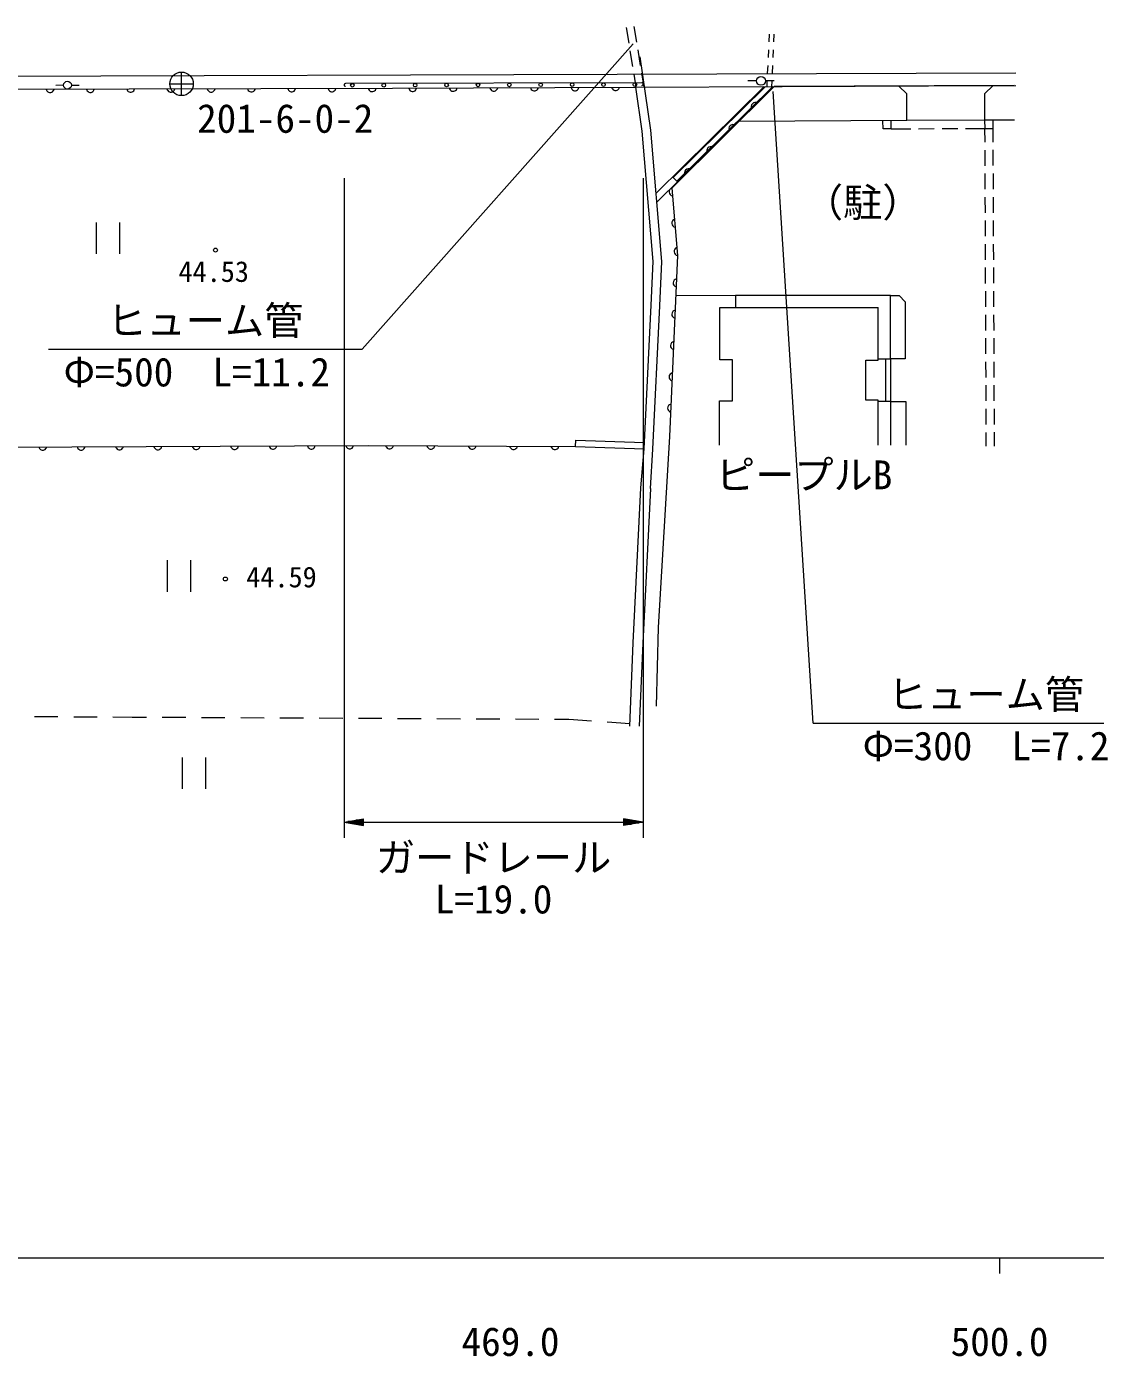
# Model space of a CAD drawing. Units: millimetres, scale not verified. Extents: x 40000 to 680000, y 20000 to 380000.
# Drawn here: x 506015 to 574103, y 198715 to 283389 of the extents above; entities that cross this region are included whole.
import ezdxf
from ezdxf.enums import TextEntityAlignment as Align

# ---------------------------------------------------------------- set-up
doc = ezdxf.new("R2010")
doc.units = ezdxf.units.MM
doc.header["$LTSCALE"] = 1000
for name, color, linetype, lineweight in [('M-BGD', 7, 'Continuous', 13), ('M-BMK-SRVR', 3, 'Continuous', 13), ('M-STR-HTXT', 7, 'Continuous', 13), ('M-TTL-BAND', 7, 'Continuous', 13)]:
    doc.layers.add(name, color=color, linetype=linetype, lineweight=lineweight)
doc.styles.add('ＭＳ ゴシック', font='')
doc.styles.get('ＭＳ ゴシック').set_extended_font_data('MS Gothic')

msp = doc.modelspace()

# ---------------------------------------------------------------- linework, layer by layer
at = {"layer": 'M-BGD'}
for p, q in [((544392, 282336), (544229, 283323)), ((544887, 282402), (544725, 283389)), ((553315, 282912), (553293, 282413)), ((553616, 282912), (553593, 282412)), ((544636, 280856), (544473, 281843)), ((545132, 280922), (544969, 281909)), ((545782, 276793), (545107, 281457)), ((553271, 281913), (553248, 281414)), ((553571, 281913), (553548, 281413)), ((543640, 280341), (468548, 280082)), ((569023, 280428), (543640, 280341)), ((544854, 279533), (544717, 280363)), ((545360, 279535), (545213, 280429)), ((553226, 280914), (553203, 280415)), ((553526, 280914), (553504, 280414)), ((488277, 279355), (529316, 279460)), ((508368, 279654), (507868, 279640)), ((508868, 279658), (509368, 279653)), ((515439, 279365), (515459, 279425)), ((517524, 279430), (517544, 279370)), ((518004, 279371), (518024, 279431)), ((520088, 279436), (520109, 279376)), ((520569, 279378), (520588, 279438)), ((522653, 279443), (522673, 279383)), ((523133, 279384), (523153, 279444)), ((525218, 279449), (525238, 279389)), ((525698, 279391), (525718, 279451)), ((545209, 279814), (526324, 279763)), ((527783, 279456), (527803, 279396)), ((528263, 279397), (528283, 279457)), ((529316, 279460), (544830, 279533)), ((530358, 279465), (530379, 279405)), ((530839, 279407), (530858, 279467)), ((532944, 279477), (532964, 279417)), ((533424, 279419), (533444, 279479)), ((535530, 279489), (535550, 279429)), ((535550, 279429), (535580, 279379)), ((535980, 279381), (536010, 279431)), ((536010, 279431), (536030, 279492)), ((538115, 279501), (538136, 279442)), ((538136, 279442), (538166, 279392)), ((538566, 279394), (538596, 279444)), ((538596, 279444), (538615, 279504)), ((540701, 279514), (540721, 279454)), ((540721, 279454), (540752, 279404)), ((541152, 279406), (541181, 279456)), ((541181, 279456), (541201, 279516)), ((543287, 279526), (543307, 279466)), ((543307, 279466), (543337, 279416)), ((543737, 279418), (543767, 279468)), ((543767, 279468), (543787, 279528)), ((544830, 279533), (563466, 279609)), ((545235, 276731), (544830, 279533)), ((553000, 279566), (546117, 272788)), ((546165, 272218), (553630, 279569)), ((547121, 273108), (553630, 279569)), ((553086, 279567), (547204, 273774)), ((553544, 279569), (547428, 273546)), ((552517, 279931), (551952, 279931)), ((553646, 279931), (553082, 279931)), ((553181, 279915), (553165, 279567)), ((553481, 279915), (553466, 279568)), ((568936, 279629), (553630, 279569)), ((562088, 279102), (561590, 279600)), ((563466, 279609), (569030, 279631)), ((507264, 279404), (507284, 279344)), ((507284, 279344), (507314, 279294)), ((507314, 279294), (507364, 279244)), ((507364, 279244), (507415, 279214)), ((507415, 279214), (507475, 279194)), ((507475, 279194), (507555, 279194)), ((507555, 279194), (507614, 279215)), ((507614, 279215), (507664, 279245)), ((507664, 279245), (507714, 279295)), ((507714, 279295), (507744, 279345)), ((507744, 279345), (507764, 279405)), ((509829, 279410), (509849, 279350)), ((509849, 279350), (509879, 279300)), ((509879, 279300), (509929, 279251)), ((509929, 279251), (509979, 279221)), ((509979, 279221), (510039, 279201)), ((510039, 279201), (510119, 279201)), ((510119, 279201), (510179, 279221)), ((510179, 279221), (510229, 279251)), ((510229, 279251), (510279, 279301)), ((510279, 279301), (510309, 279351)), ((510309, 279351), (510329, 279412)), ((512394, 279417), (512414, 279357)), ((512414, 279357), (512444, 279307)), ((512444, 279307), (512494, 279257)), ((512494, 279257), (512544, 279227)), ((512544, 279227), (512604, 279207)), ((512604, 279207), (512684, 279208)), ((512684, 279208), (512744, 279228)), ((512744, 279228), (512794, 279258)), ((512794, 279258), (512844, 279308)), ((512844, 279308), (512874, 279358)), ((512874, 279358), (512894, 279418)), ((514959, 279423), (514979, 279363)), ((514979, 279363), (515009, 279313)), ((515009, 279313), (515059, 279264)), ((515059, 279264), (515109, 279234)), ((515109, 279234), (515169, 279214)), ((515169, 279214), (515249, 279214)), ((515249, 279214), (515309, 279234)), ((515309, 279234), (515359, 279264)), ((515359, 279264), (515409, 279314)), ((515409, 279314), (515439, 279365)), ((517544, 279370), (517574, 279320)), ((517574, 279320), (517624, 279270)), ((517624, 279270), (517674, 279240)), ((517674, 279240), (517734, 279220)), ((517734, 279220), (517814, 279221)), ((517814, 279221), (517874, 279241)), ((517874, 279241), (517924, 279271)), ((517924, 279271), (517974, 279321)), ((517974, 279321), (518004, 279371)), ((520109, 279376), (520139, 279327)), ((520139, 279327), (520189, 279277)), ((520189, 279277), (520239, 279247)), ((520239, 279247), (520299, 279227)), ((520299, 279227), (520379, 279227)), ((520379, 279227), (520439, 279247)), ((520439, 279247), (520489, 279277)), ((520489, 279277), (520539, 279327)), ((520539, 279327), (520569, 279378)), ((522673, 279383), (522704, 279333)), ((522704, 279333), (522754, 279283)), ((522754, 279283), (522804, 279253)), ((522804, 279253), (522864, 279233)), ((522864, 279233), (522944, 279234)), ((522944, 279234), (523004, 279254)), ((523004, 279254), (523054, 279284)), ((523054, 279284), (523104, 279334)), ((523104, 279334), (523133, 279384)), ((525238, 279389), (525268, 279340)), ((525268, 279340), (525319, 279290)), ((525319, 279290), (525369, 279260)), ((525369, 279260), (525429, 279240)), ((525429, 279240), (525509, 279240)), ((525509, 279240), (525569, 279260)), ((525569, 279260), (525619, 279290)), ((525619, 279290), (525668, 279341)), ((525668, 279341), (525698, 279391)), ((527803, 279396), (527833, 279346)), ((527833, 279346), (527883, 279296)), ((527883, 279296), (527934, 279266)), ((527934, 279266), (527994, 279246)), ((527994, 279246), (528074, 279247)), ((528074, 279247), (528134, 279267)), ((528134, 279267), (528184, 279297)), ((528184, 279297), (528233, 279347)), ((528233, 279347), (528263, 279397)), ((530379, 279405), (530409, 279355)), ((530409, 279355), (530459, 279305)), ((530459, 279305), (530509, 279276)), ((530509, 279276), (530569, 279256)), ((530569, 279256), (530649, 279256)), ((530649, 279256), (530709, 279276)), ((530709, 279276), (530759, 279307)), ((530759, 279307), (530809, 279357)), ((530809, 279357), (530839, 279407)), ((532964, 279417), (532995, 279367)), ((532995, 279367), (533045, 279317)), ((533045, 279317), (533095, 279288)), ((533095, 279288), (533155, 279268)), ((533155, 279268), (533235, 279268)), ((533235, 279268), (533295, 279289)), ((533295, 279289), (533345, 279319)), ((533345, 279319), (533395, 279369)), ((533395, 279369), (533424, 279419)), ((535580, 279379), (535630, 279330)), ((535630, 279330), (535681, 279300)), ((535681, 279300), (535741, 279280)), ((535741, 279280), (535821, 279281)), ((535821, 279281), (535881, 279301)), ((535881, 279301), (535930, 279331)), ((535930, 279331), (535980, 279381)), ((538166, 279392), (538216, 279342)), ((538216, 279342), (538266, 279312)), ((538266, 279312), (538326, 279292)), ((538326, 279292), (538406, 279293)), ((538406, 279293), (538466, 279313)), ((538466, 279313), (538516, 279343)), ((538516, 279343), (538566, 279394)), ((540752, 279404), (540802, 279354)), ((540802, 279354), (540852, 279324)), ((540852, 279324), (540912, 279305)), ((540912, 279305), (540992, 279305)), ((540992, 279305), (541052, 279325)), ((541052, 279325), (541102, 279356)), ((541102, 279356), (541152, 279406)), ((543337, 279416), (543388, 279366)), ((543388, 279366), (543438, 279337)), ((543438, 279337), (543498, 279317)), ((543498, 279317), (543578, 279317)), ((543578, 279317), (543638, 279338)), ((543638, 279338), (543687, 279368)), ((543687, 279368), (543737, 279418)), ((562098, 277404), (562088, 279102)), ((567069, 277425), (567059, 279122)), ((562098, 277404), (551389, 277344)), ((560577, 276869), (560566, 277388)), ((561097, 276879), (561085, 277398)), ((561097, 276881), (562336, 276886)), ((567069, 277425), (562098, 277404)), ((562836, 276888), (563834, 276892)), ((564334, 276894), (565332, 276898)), ((565832, 276900), (567071, 276905)), ((568949, 277435), (567069, 277425)), ((567071, 276905), (567069, 277425)), ((567073, 276030), (567069, 276905)), ((567071, 276905), (567590, 276908)), ((567590, 276908), (567588, 277428)), ((567594, 276032), (567590, 276908)), ((545931, 268422), (545235, 276731)), ((546482, 268432), (545782, 276793)), ((561097, 276881), (560577, 276869)), ((567079, 274532), (567075, 275530)), ((567600, 274534), (567596, 275533)), ((547162, 273816), (547470, 273503)), ((567085, 273034), (567081, 274032)), ((567606, 273036), (567602, 274035)), ((567091, 271536), (567087, 272534)), ((567613, 271538), (567609, 272536)), ((567097, 270038), (567093, 271036)), ((567619, 270040), (567615, 271038)), ((510456, 270910), (510456, 268910)), ((511956, 268910), (511956, 270910)), ((567104, 268539), (567099, 269538)), ((567625, 268542), (567621, 269540)), ((545803, 265644), (545931, 268422)), ((546353, 265619), (546482, 268432)), ((567110, 267041), (567106, 268040)), ((567631, 267044), (567627, 268042)), ((551165, 266259), (547367, 266250)), ((567116, 265543), (567112, 266542)), ((567638, 265545), (567633, 266544)), ((545353, 256511), (545803, 265644)), ((545902, 256484), (546353, 265619)), ((567122, 264045), (567118, 265044)), ((567644, 264047), (567640, 265046)), ((567128, 262547), (567124, 263546)), ((567650, 262549), (567646, 263548)), ((560733, 262227), (560733, 259517)), ((567135, 261049), (567131, 262048)), ((567656, 261051), (567652, 262050)), ((567141, 259551), (567137, 260550)), ((567662, 259553), (567658, 260552)), ((561043, 259517), (561043, 256727)), ((567147, 258053), (567143, 259052)), ((567669, 258055), (567664, 259054)), ((567153, 256678), (567149, 257554)), ((567674, 256680), (567671, 257556)), ((491155, 256560), (527822, 256717)), ((506794, 256627), (506814, 256567)), ((506814, 256567), (506844, 256517)), ((507244, 256519), (507274, 256569)), ((507274, 256569), (507294, 256629)), ((509238, 256638), (509258, 256578)), ((509258, 256578), (509289, 256528)), ((509689, 256530), (509718, 256580)), ((509718, 256580), (509738, 256640)), ((511683, 256648), (511703, 256588)), ((511703, 256588), (511733, 256538)), ((512133, 256540), (512163, 256590)), ((512163, 256590), (512183, 256650)), ((514127, 256659), (514147, 256599)), ((514147, 256599), (514178, 256549)), ((514578, 256551), (514607, 256601)), ((514607, 256601), (514627, 256661)), ((516572, 256669), (516592, 256609)), ((516592, 256609), (516622, 256559)), ((517022, 256561), (517052, 256611)), ((517052, 256611), (517072, 256671)), ((519016, 256679), (519036, 256620)), ((519036, 256620), (519067, 256570)), ((519067, 256570), (519117, 256520)), ((519417, 256521), (519467, 256571)), ((519467, 256571), (519496, 256622)), ((519496, 256622), (519516, 256682)), ((521461, 256690), (521481, 256630)), ((521481, 256630), (521511, 256580)), ((521511, 256580), (521561, 256530)), ((521861, 256532), (521911, 256582)), ((521911, 256582), (521941, 256632)), ((521941, 256632), (521961, 256692)), ((523905, 256700), (523925, 256640)), ((523925, 256640), (523956, 256591)), ((523956, 256591), (524006, 256541)), ((524306, 256542), (524355, 256592)), ((524355, 256592), (524385, 256642)), ((524385, 256642), (524405, 256703)), ((526350, 256711), (526370, 256651)), ((526370, 256651), (526400, 256601)), ((526400, 256601), (526450, 256551)), ((526750, 256553), (526800, 256603)), ((526800, 256603), (526830, 256653)), ((526830, 256653), (526850, 256713)), ((527822, 256717), (540986, 256662)), ((528888, 256713), (528908, 256653)), ((528908, 256653), (528938, 256602)), ((528938, 256602), (528988, 256552)), ((529288, 256551), (529338, 256601)), ((529338, 256601), (529368, 256651)), ((529368, 256651), (529388, 256711)), ((531521, 256702), (531541, 256641)), ((531541, 256641), (531571, 256591)), ((531571, 256591), (531620, 256541)), ((531920, 256540), (531971, 256590)), ((531971, 256590), (532001, 256640)), ((532001, 256640), (532021, 256700)), ((534154, 256691), (534174, 256630)), ((534174, 256630), (534203, 256580)), ((534203, 256580), (534253, 256530)), ((534553, 256529), (534603, 256579)), ((534603, 256579), (534634, 256629)), ((534634, 256629), (534654, 256688)), ((536787, 256679), (536807, 256619)), ((536807, 256619), (536836, 256569)), ((536836, 256569), (536886, 256519)), ((537186, 256518), (537236, 256568)), ((537236, 256568), (537267, 256617)), ((537267, 256617), (537287, 256677)), ((539420, 256668), (539439, 256608)), ((539439, 256608), (539469, 256558)), ((539869, 256556), (539899, 256606)), ((539899, 256606), (539920, 256666)), ((540986, 256662), (541000, 257062)), ((540986, 256662), (545353, 256511)), ((541000, 257062), (545367, 256911)), ((546972, 257288), (546246, 245132)), ((506844, 256517), (506894, 256468)), ((506894, 256468), (506944, 256438)), ((506944, 256438), (507005, 256418)), ((507005, 256418), (507085, 256418)), ((507085, 256418), (507144, 256439)), ((507144, 256439), (507194, 256469)), ((507194, 256469), (507244, 256519)), ((509289, 256528), (509339, 256478)), ((509339, 256478), (509389, 256448)), ((509389, 256448), (509449, 256429)), ((509449, 256429), (509529, 256429)), ((509529, 256429), (509589, 256449)), ((509589, 256449), (509639, 256479)), ((509639, 256479), (509689, 256530)), ((511733, 256538), (511783, 256489)), ((511783, 256489), (511833, 256459)), ((511833, 256459), (511894, 256439)), ((511894, 256439), (511974, 256439)), ((511974, 256439), (512033, 256460)), ((512033, 256460), (512083, 256490)), ((512083, 256490), (512133, 256540)), ((514178, 256549), (514228, 256499)), ((514228, 256499), (514278, 256469)), ((514278, 256469), (514338, 256449)), ((514338, 256449), (514418, 256450)), ((514418, 256450), (514478, 256470)), ((514478, 256470), (514528, 256500)), ((514528, 256500), (514578, 256551)), ((516622, 256559), (516672, 256509)), ((516672, 256509), (516722, 256480)), ((516722, 256480), (516782, 256460)), ((516782, 256460), (516863, 256460)), ((516863, 256460), (516922, 256480)), ((516922, 256480), (516972, 256511)), ((516972, 256511), (517022, 256561)), ((519117, 256520), (519167, 256490)), ((519167, 256490), (519227, 256470)), ((519227, 256470), (519307, 256471)), ((519307, 256471), (519367, 256491)), ((519367, 256491), (519417, 256521)), ((521561, 256530), (521611, 256501)), ((521611, 256501), (521671, 256481)), ((521671, 256481), (521751, 256481)), ((521751, 256481), (521811, 256501)), ((521811, 256501), (521861, 256532)), ((524006, 256541), (524056, 256511)), ((524056, 256511), (524116, 256491)), ((524116, 256491), (524196, 256492)), ((524196, 256492), (524256, 256512)), ((524256, 256512), (524306, 256542)), ((526450, 256551), (526500, 256521)), ((526500, 256521), (526560, 256502)), ((526560, 256502), (526640, 256502)), ((526640, 256502), (526700, 256522)), ((526700, 256522), (526750, 256553)), ((528988, 256552), (529037, 256522)), ((529037, 256522), (529097, 256502)), ((529097, 256502), (529177, 256501)), ((529177, 256501), (529237, 256521)), ((529237, 256521), (529288, 256551)), ((531620, 256541), (531670, 256511)), ((531670, 256511), (531730, 256491)), ((531730, 256491), (531810, 256490)), ((531810, 256490), (531870, 256510)), ((531870, 256510), (531920, 256540)), ((534253, 256530), (534303, 256500)), ((534303, 256500), (534363, 256480)), ((534363, 256480), (534443, 256479)), ((534443, 256479), (534503, 256499)), ((534503, 256499), (534553, 256529)), ((536886, 256519), (536936, 256489)), ((536936, 256489), (536996, 256469)), ((536996, 256469), (537076, 256468)), ((537076, 256468), (537136, 256488)), ((537136, 256488), (537186, 256518)), ((539469, 256558), (539519, 256508)), ((539519, 256508), (539569, 256478)), ((539569, 256478), (539629, 256458)), ((539629, 256458), (539709, 256457)), ((539709, 256457), (539769, 256477)), ((539769, 256477), (539819, 256507)), ((539819, 256507), (539869, 256556)), ((545154, 254019), (545353, 256511)), ((545753, 253988), (545902, 256484)), ((544666, 244154), (545154, 254019)), ((545753, 253988), (545265, 244127)), ((514972, 249405), (514972, 247405)), ((516472, 247405), (516472, 249405)), ((546246, 245132), (546128, 240114)), ((544436, 238854), (544666, 244154)), ((545265, 244127), (545036, 238836)), ((506515, 239456), (508015, 239450)), ((509015, 239445), (510515, 239438)), ((511515, 239434), (512749, 239428)), ((512749, 239428), (513653, 239424)), ((514653, 239418), (516153, 239411)), ((517153, 239405), (518653, 239397)), ((519653, 239392), (521153, 239384)), ((522153, 239379), (523653, 239371)), ((524653, 239366), (526153, 239358)), ((527153, 239353), (528652, 239345)), ((529652, 239340), (531152, 239332)), ((532152, 239327), (533652, 239319)), ((534652, 239314), (536152, 239306)), ((537152, 239301), (538652, 239293)), ((539652, 239287), (540556, 239283)), ((540556, 239283), (542001, 239182)), ((542998, 239112), (544443, 239012)), ((515931, 236846), (515931, 234846)), ((517431, 234846), (517431, 236846))]:
    msp.add_line(p, q, dxfattribs=at)
for points in [[(567558, 279623), (567559, 279622), (567059, 279122)], [(547121, 273108), (547480, 268816), (546972, 257288)], [(561043, 262227), (561043, 266259), (551165, 266259), (551165, 265508)], [(561043, 266259), (561593, 266259), (561988, 265863), (561988, 262227), (561043, 262227)], [(550164, 256727), (550164, 259566), (550980, 259566), (550980, 262162), (550181, 262162), (550181, 265508), (560267, 265508)], [(560267, 256727), (560267, 259606), (559468, 259606), (559468, 262153), (560267, 262153), (560267, 265508)], [(560267, 262227), (561043, 262227), (561043, 259517), (560267, 259517)], [(561043, 259517), (562030, 259517), (562030, 256727)]]:
    msp.add_lwpolyline(points, dxfattribs=at)
for centre, radius in [((508618, 279661), 250), ((526766, 279650), 114), ((528768, 279655), 114), ((530768, 279661), 114), ((532768, 279666), 114), ((534768, 279672), 114), ((536768, 279677), 114), ((538768, 279683), 114), ((540768, 279688), 114), ((542765, 279693), 114), ((544768, 279699), 114), ((552799, 279931), 282), ((518049, 269159), 125), ((518679, 248217), 125)]:
    msp.add_circle(centre, radius, dxfattribs=at)
for centre, radius, start, end in [((526324, 279677), 85.7, 90.15606, 270.15757), ((545209, 279729), 85.7, 270.1546, 90.1568), ((552429, 278298), 256, 57.47005, 212.10928), ((551012, 276890), 256, 57.47005, 212.10928), ((549594, 275483), 256, 57.47005, 212.10928), ((548177, 274076), 256, 57.47005, 212.10928), ((547198, 272864), 256, 107.45726, 262.0965), ((547365, 270873), 256, 107.45726, 262.0965), ((547515, 269070), 256, 107.45726, 262.0965), ((547459, 267068), 256, 100.15747, 254.79671), ((547371, 265072), 256, 100.15747, 254.79671), ((547283, 263077), 256, 100.15747, 254.79671), ((547196, 261081), 256, 100.15747, 254.79671), ((547108, 259085), 256, 100.15747, 254.79671)]:
    msp.add_arc(centre, radius, start, end, dxfattribs=at)
at = {"layer": 'M-BMK-SRVR'}
for p, q in [((515887, 278992), (515887, 280492)), ((515137, 279742), (516637, 279742))]:
    msp.add_line(p, q, dxfattribs=at)
msp.add_circle((515887, 279742), 750, dxfattribs=at)
at = {"layer": 'M-STR-HTXT'}
for p, q in [((527402, 262842), (544658, 282290)), ((556133, 239038), (553569, 279261)), ((526238, 273729), (526238, 231729)), ((545295, 273729), (545295, 231729)), ((507402, 262842), (527402, 262842)), ((556133, 239038), (578133, 239038)), ((526238, 232729), (527488, 232937)), ((527488, 232854), (526988, 232854)), ((527238, 232896), (527488, 232896)), ((527488, 232521), (527488, 232937)), ((545295, 232729), (544045, 232937)), ((544045, 232937), (544045, 232521)), ((544295, 232896), (544045, 232896)), ((544045, 232854), (544545, 232854)), ((526238, 232729), (545295, 232729)), ((526238, 232729), (527488, 232521)), ((526238, 232729), (527488, 232729)), ((527488, 232771), (526488, 232771)), ((527488, 232687), (526488, 232687)), ((526738, 232812), (527488, 232812)), ((526738, 232646), (527488, 232646)), ((527488, 232604), (526988, 232604)), ((527238, 232562), (527488, 232562)), ((544795, 232812), (544045, 232812)), ((544045, 232771), (545045, 232771)), ((545295, 232729), (544045, 232521)), ((545295, 232729), (544045, 232729)), ((544045, 232687), (545045, 232687)), ((544795, 232646), (544045, 232646)), ((544045, 232604), (544545, 232604)), ((544295, 232562), (544045, 232562))]:
    msp.add_line(p, q, dxfattribs=at)
at = {"layer": 'M-TTL-BAND'}
for p, q in [((40000, 205000), (579000, 205000)), ((568000, 205000), (568000, 204000))]:
    msp.add_line(p, q, dxfattribs=at)

# ---------------------------------------------------------------- texts
at = {"layer": 'M-BGD', "style": 'ＭＳ ゴシック'}
for s, p in [('（駐）', (559282, 270726)), ('ピープルB', (555549, 253381))]:
    msp.add_text(s, height=1831, dxfattribs=at).set_placement(p, align=Align.BOTTOM_CENTER)
for s, p in [('44.53', (515691, 266736)), ('44.59', (520008, 247288))]:
    msp.add_text(s, height=1320, dxfattribs=at).set_placement(p, align=Align.BOTTOM_LEFT)
at = {"layer": 'M-BMK-SRVR', "style": 'ＭＳ ゴシック'}
msp.add_text('201-6-0-2', height=1833, dxfattribs=at).set_placement((516879, 276077), align=Align.BOTTOM_LEFT)
at = {"layer": 'M-STR-HTXT', "style": 'ＭＳ ゴシック'}
for s, p in [('ヒューム管', (517402, 263204)), ('Φ=500\u3000L=11.2', (516855, 259928)), ('ヒューム管', (567133, 239400)), ('Φ=300\u3000L=7.2', (567133, 236124)), ('ガードレール', (535767, 229017)), ('L=19.0', (535767, 226367))]:
    msp.add_text(s, height=1833, dxfattribs=at).set_placement(p, align=Align.BOTTOM_CENTER)
at = {"layer": 'M-TTL-BAND', "style": 'ＭＳ ゴシック'}
for s, p in [('469.0', (536844, 198195)), ('500.0', (568000, 198195))]:
    msp.add_text(s, height=1833, dxfattribs=at).set_placement(p, align=Align.BOTTOM_CENTER)

doc.saveas('drawing.dxf')
